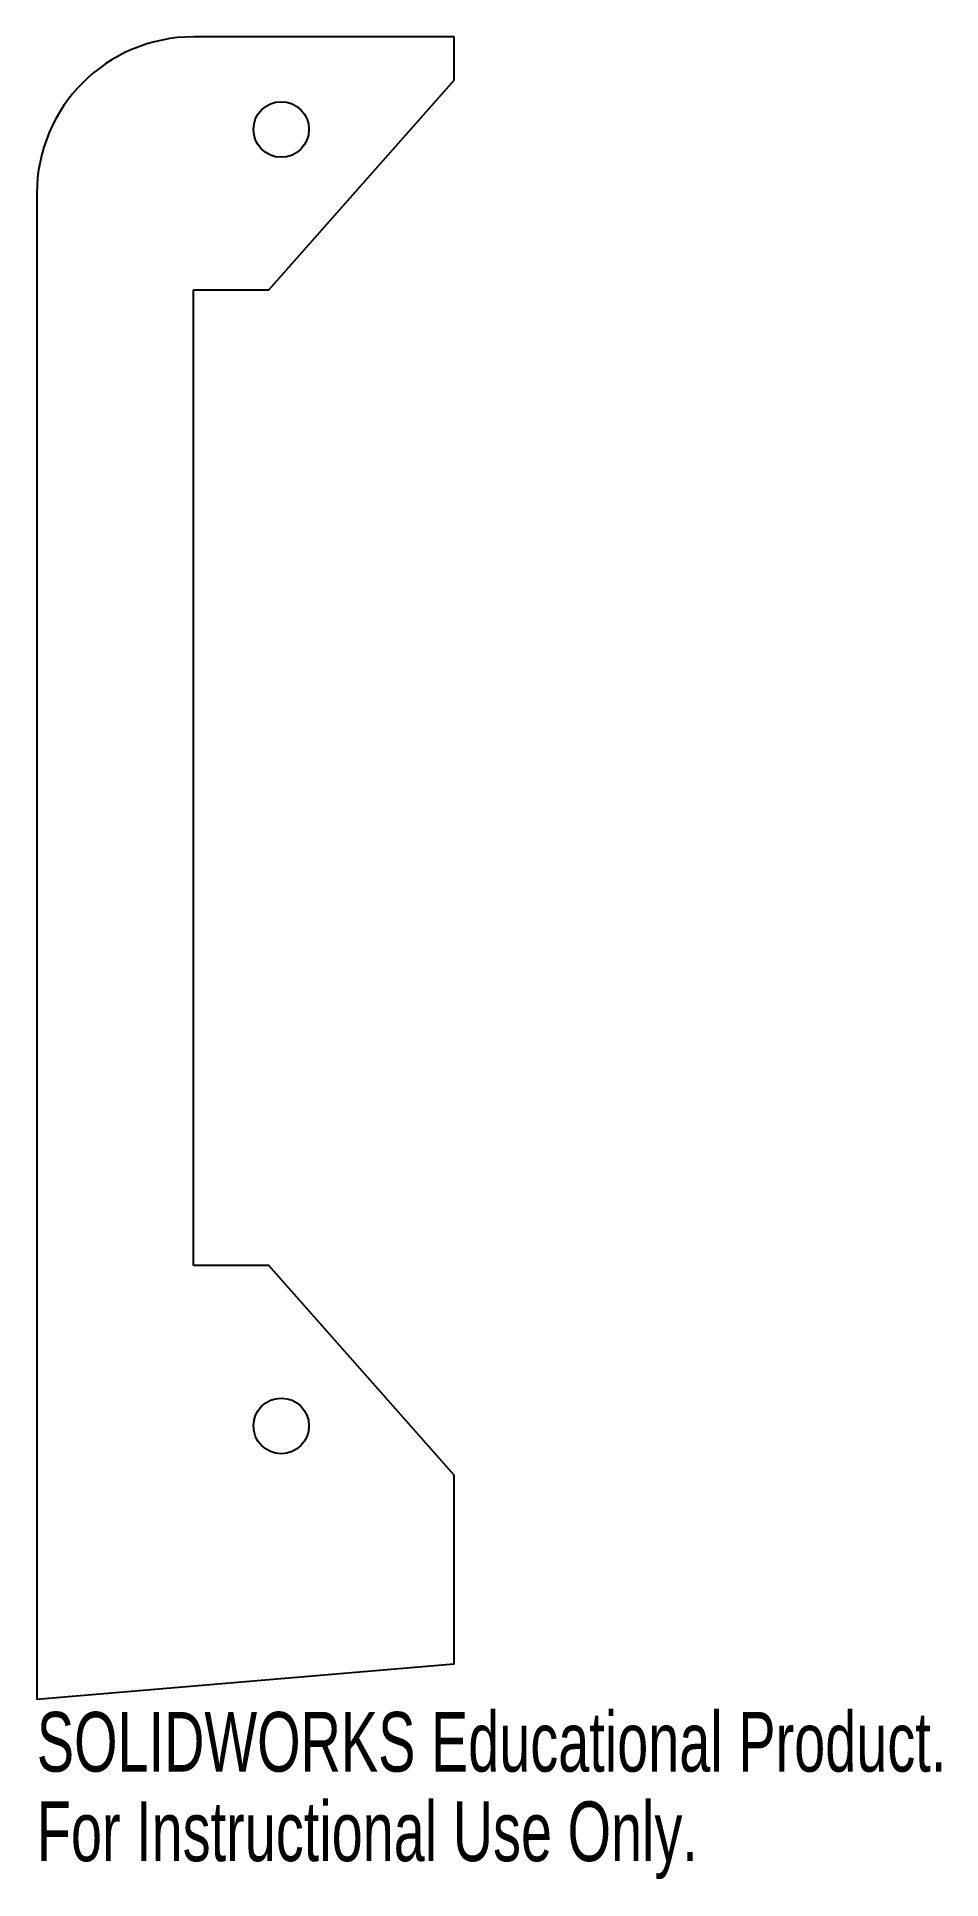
# Model space of a CAD drawing. Header units: inches. Extents: x -10.13 to -7.25, y -1.15 to 4.72.
import ezdxf

# ---------------------------------------------------------------- set-up
doc = ezdxf.new("R2010")
doc.units = ezdxf.units.IN
doc.header["$MEASUREMENT"] = 0
doc.styles.add('SLDTEXTSTYLE0', font='TXT', dxfattribs={"width": 0.7})

msp = doc.modelspace()

# ---------------------------------------------------------------- linework, layer by layer
at = {"color": 7, "linetype": 'Continuous', "lineweight": 25}
for p, q in [((-8.7992, 4.7244), (-9.6299, 4.7244)), ((-8.7992, 4.5866), (-8.7992, 4.7244)), ((-9.3898, 3.9173), (-8.7992, 4.5866)), ((-10.1299, 4.2244), (-10.1299, -0.5766)), ((-9.6299, 3.9173), (-9.3898, 3.9173)), ((-9.6299, 0.8071), (-9.6299, 3.9173)), ((-9.3898, 0.8071), (-9.6299, 0.8071)), ((-8.7992, 0.1378), (-9.3898, 0.8071)), ((-8.7992, -0.4642), (-8.7992, 0.1378)), ((-8.7992, -0.4642), (-10.1299, -0.5766))]:
    msp.add_line(p, q, dxfattribs=at)
for centre in [(-9.3504, 4.4291), (-9.3504, 0.2953)]:
    msp.add_circle(centre, 0.0886, dxfattribs=at)
msp.add_arc((-9.6299, 4.2244), 0.5, 90, 180, dxfattribs=at)

# ---------------------------------------------------------------- texts
at = {"color": 7, "linetype": 'Continuous', "char_height": 0.1903, "attachment_point": 1, "style": 'SLDTEXTSTYLE0'}
for s, insert in [('SOLIDWORKS Educational Product.', (-10.1299, -0.6167)), ('For Instructional Use Only.', (-10.1299, -0.9022))]:
    msp.add_mtext(s, dxfattribs=dict(at, insert=insert))

doc.saveas('drawing.dxf')
